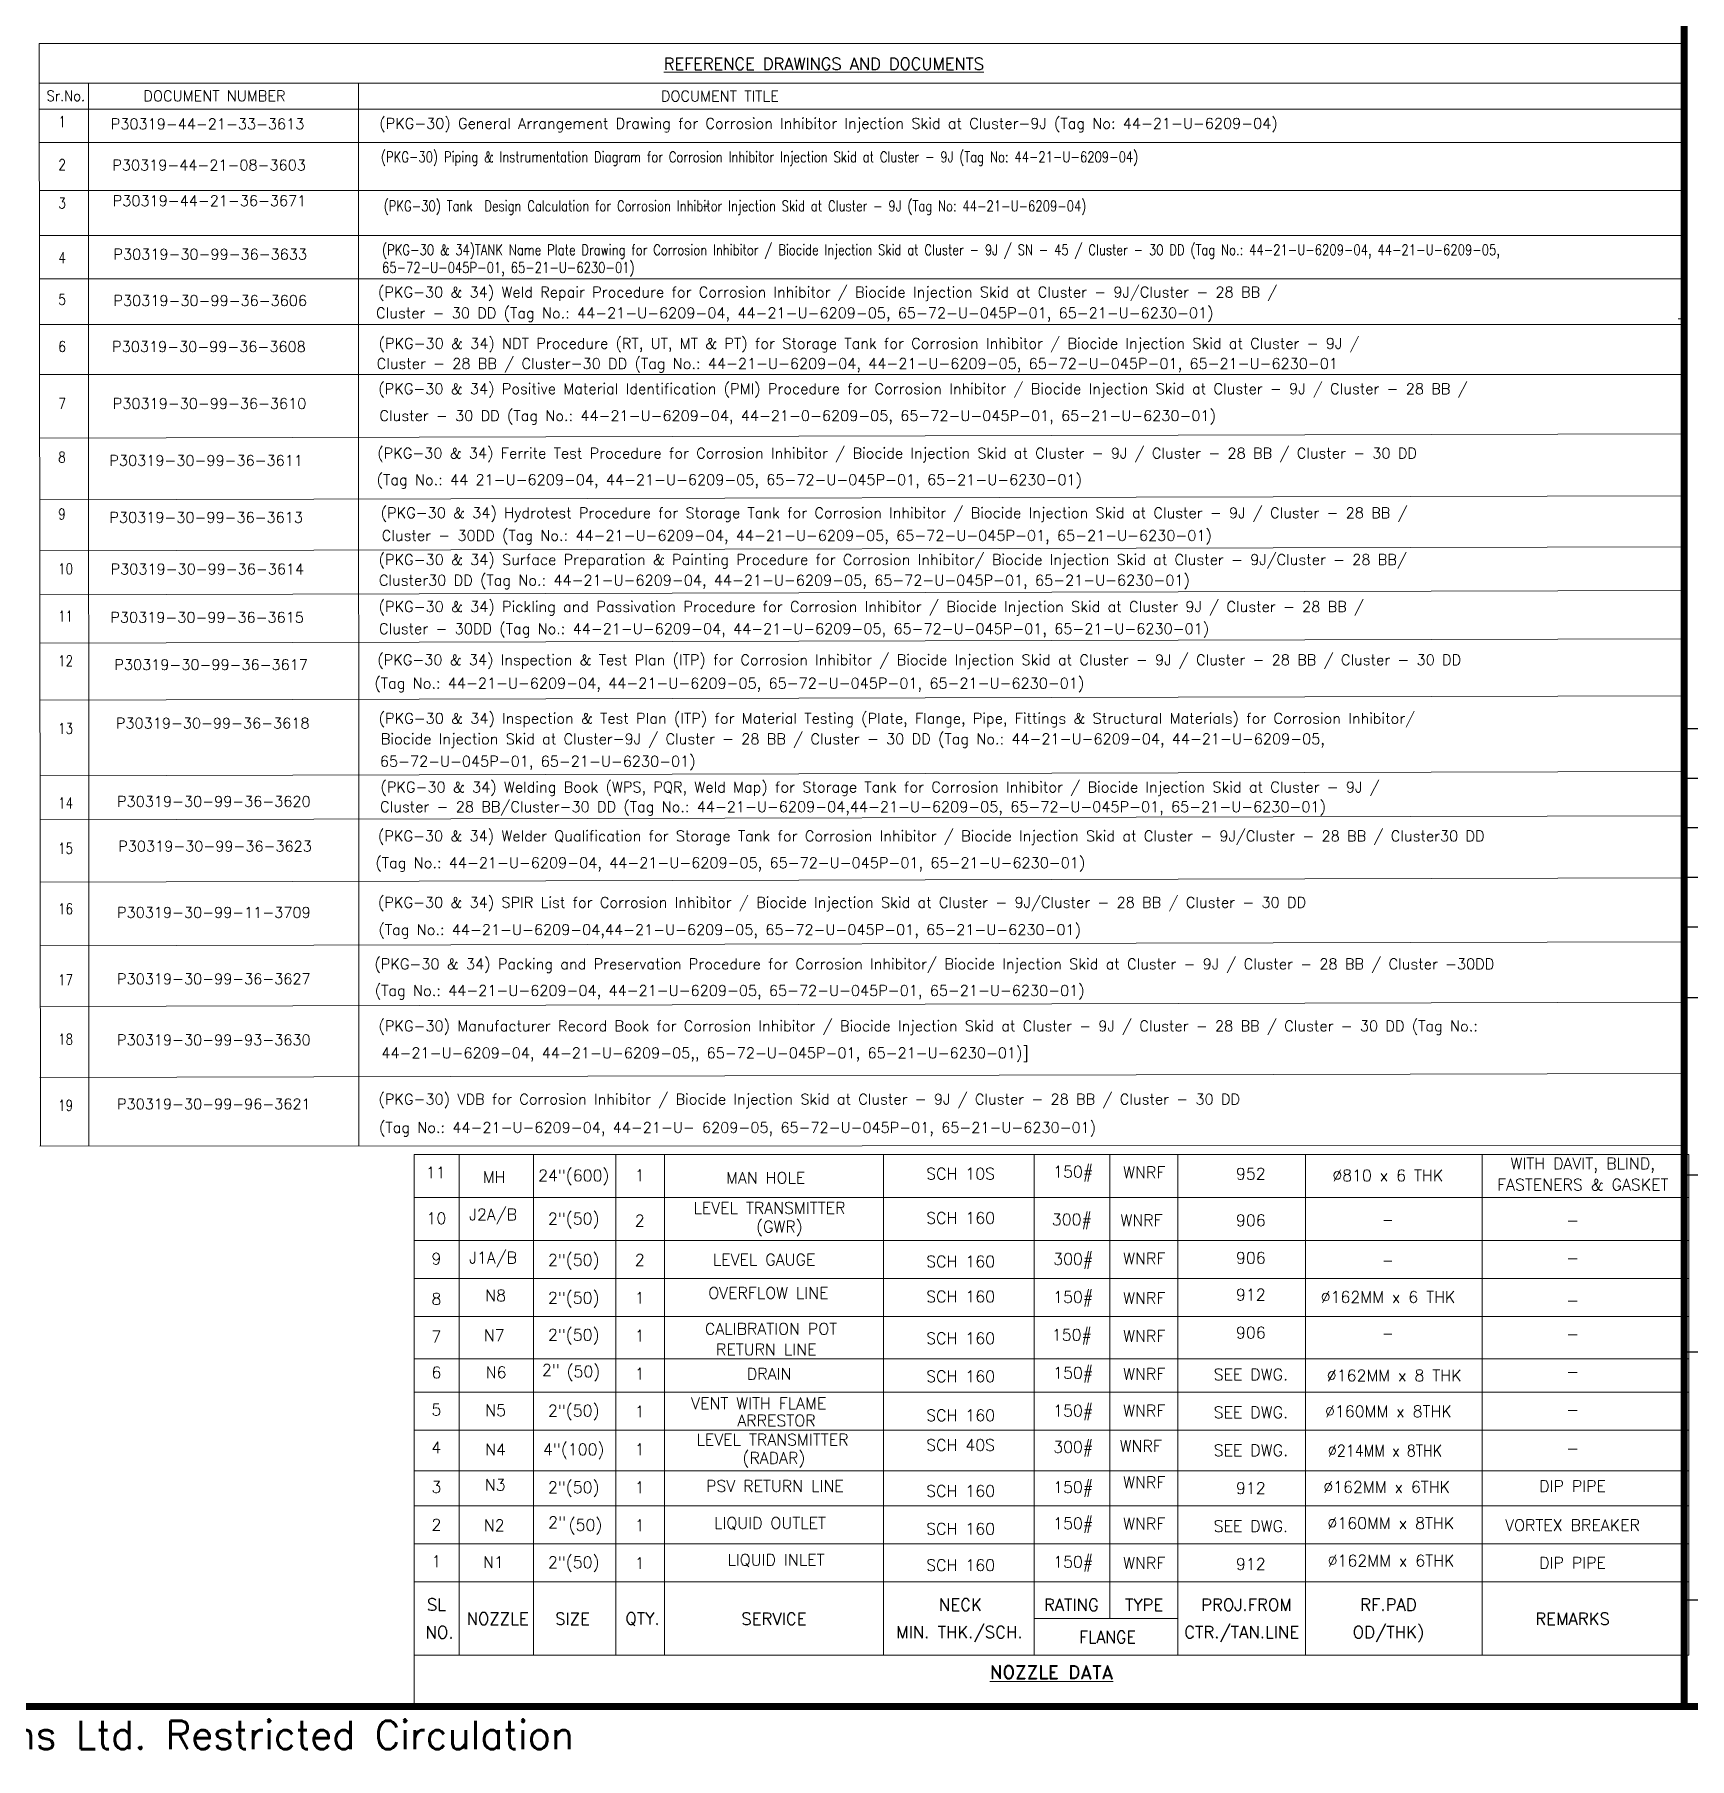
# Model space of a CAD drawing. Header units: inches. Extents: x 26960 to 35074, y -20333 to -19295.
# Drawn here: x 27413.7 to 27647.3, y -19881.6 to -19638.3 of the extents above; entities that cross this region are included whole.
import ezdxf
from ezdxf import colors
from ezdxf.entities.mleader import LeaderData, LeaderLine
from ezdxf.enums import TextEntityAlignment as Align
from ezdxf.math import Vec2, Vec3

# ---------------------------------------------------------------- set-up
doc = ezdxf.new("R2010")
doc.units = ezdxf.units.IN
doc.header["$LTSCALE"] = 200
doc.header["$MEASUREMENT"] = 0
doc.linetypes.add('DASHED', pattern=[0.75, 0.5, -0.25])
for name, color, linetype in [('BORDER1', 3, 'Continuous'), ('BORDER2', 7, 'Continuous'), ('DIM', 1, 'Continuous'), ('DIMENSION', 8, 'Continuous'), ('MIS', 7, 'Continuous'), ('text', 3, 'Continuous')]:
    doc.layers.add(name, color=color, linetype=linetype)
doc.layers.add('OBJECT', color=7, linetype='Continuous', lineweight=18)
doc.styles.add("ROMAN'S", font='romans.shx')
doc.styles.add('ROMANC', font='ROMANC', dxfattribs={"height": 5})
doc.styles.add('ROMAND', font='romand.shx', dxfattribs={"width": 0.8})
doc.styles.add('ROMANS', font='romans.shx')
doc.styles.add('ROMANT', font='romant.shx')
doc.styles.add('RS', font='ROMANS.shx', dxfattribs={"width": 0.8})
doc.styles.get("Standard").update_dxf_attribs({"font": 'romans.shx'})

# ---------------------------------------------------------------- blocks, each defined once
blk = doc.blocks.new('*U207')
at = {"layer": 'text', "color": 252, "lineweight": 15}
blk.add_line((54.92, -232.09, -0.42), (54.61, -0.04, 0), dxfattribs=at)
blk = doc.blocks.new('*U206')
at = {"layer": 'DIMENSION', "color": 0, "linetype": 'ByBlock', "lineweight": -2, "transparency": 16777216, "rotation": 90.06883574292631}
blk.add_blockref('*U207', (-2296.55, -1853.49, 0.06), dxfattribs=at)
blk = doc.blocks.new('*U209')
at = {"layer": 'text', "color": 252, "lineweight": 15}
blk.add_line((54.92, -232.09, -0.42), (54.61, -0.04, 0), dxfattribs=at)
blk = doc.blocks.new('*U208')
at = {"layer": 'DIMENSION', "color": 0, "linetype": 'ByBlock', "lineweight": -2, "transparency": 16777216, "rotation": 90.06883574292631}
blk.add_blockref('*U209', (-2296.55, -1853.49, 0.06), dxfattribs=at)
blk = doc.blocks.new('*U211')
at = {"layer": 'text', "color": 252, "lineweight": 15}
blk.add_line((54.92, -232.09, -0.42), (54.61, -0.04, 0), dxfattribs=at)
blk = doc.blocks.new('*U210')
at = {"layer": 'DIMENSION', "color": 0, "linetype": 'ByBlock', "lineweight": -2, "transparency": 16777216, "rotation": 90.06883574292631}
blk.add_blockref('*U211', (-2296.55, -1853.49, 0.06), dxfattribs=at)
blk = doc.blocks.new('*U213')
at = {"layer": 'text', "color": 252, "lineweight": 15}
blk.add_line((54.92, -232.09, -0.42), (54.61, -0.04, 0), dxfattribs=at)
blk = doc.blocks.new('*U212')
at = {"layer": 'OBJECT', "color": 0, "linetype": 'ByBlock', "lineweight": -2, "transparency": 16777216, "rotation": 90.06883574292631}
blk.add_blockref('*U213', (-2296.55, -1853.49, 0.06), dxfattribs=at)
blk = doc.blocks.new('*U215')
at = {"layer": 'text', "color": 252, "lineweight": 15}
blk.add_line((54.92, -232.09, -0.42), (54.61, -0.04, 0), dxfattribs=at)
blk = doc.blocks.new('*U214')
at = {"layer": 'OBJECT', "color": 0, "linetype": 'ByBlock', "lineweight": -2, "transparency": 16777216, "rotation": 90.06883574292631}
blk.add_blockref('*U215', (-2296.55, -1853.49, 0.06), dxfattribs=at)
blk = doc.blocks.new('*U217')
at = {"layer": 'text', "color": 252, "lineweight": 15}
blk.add_line((54.92, -232.09, -0.42), (54.61, -0.04, 0), dxfattribs=at)
blk = doc.blocks.new('*U216')
at = {"layer": 'DIMENSION', "color": 0, "linetype": 'ByBlock', "lineweight": -2, "transparency": 16777216, "rotation": 90.06883574292631}
blk.add_blockref('*U217', (-2296.55, -1853.49, 0.06), dxfattribs=at)
blk = doc.blocks.new('*U219')
at = {"layer": 'text', "color": 252, "lineweight": 15}
blk.add_line((54.92, -232.09, -0.42), (54.61, -0.04, 0), dxfattribs=at)
blk = doc.blocks.new('*U218')
at = {"layer": 'DIMENSION', "color": 0, "linetype": 'ByBlock', "lineweight": -2, "transparency": 16777216, "rotation": 90.06883574292631}
blk.add_blockref('*U219', (-2296.55, -1853.49, 0.06), dxfattribs=at)
blk = doc.blocks.new('*U221')
at = {"layer": 'text', "color": 252, "lineweight": 15}
blk.add_line((54.92, -232.09, -0.42), (54.61, -0.04, 0), dxfattribs=at)
blk = doc.blocks.new('*U220')
at = {"layer": 'DIMENSION', "color": 0, "linetype": 'ByBlock', "lineweight": -2, "transparency": 16777216, "rotation": 90.06883574292631}
blk.add_blockref('*U221', (-2296.55, -1853.49, 0.06), dxfattribs=at)
blk = doc.blocks.new('*U223')
at = {"layer": 'text', "color": 252, "lineweight": 15}
blk.add_line((54.92, -232.09, -0.42), (54.61, -0.04, 0), dxfattribs=at)
blk = doc.blocks.new('*U222')
at = {"layer": 'OBJECT', "color": 0, "linetype": 'ByBlock', "lineweight": -2, "transparency": 16777216, "rotation": 90.06883574292631}
blk.add_blockref('*U223', (-2296.55, -1853.49, 0.06), dxfattribs=at)
blk = doc.blocks.new('*U225')
at = {"layer": 'text', "color": 252, "lineweight": 15}
blk.add_line((54.92, -232.09, -0.42), (54.61, -0.04, 0), dxfattribs=at)
blk = doc.blocks.new('*U224')
at = {"layer": 'DIMENSION', "color": 0, "linetype": 'ByBlock', "lineweight": -2, "transparency": 16777216, "rotation": 90.06883574292631}
blk.add_blockref('*U225', (-2296.55, -1853.49, 0.06), dxfattribs=at)
blk = doc.blocks.new('*U227')
at = {"layer": 'text', "color": 252, "lineweight": 15}
blk.add_line((54.92, -232.09, -0.42), (54.61, -0.04, 0), dxfattribs=at)
blk = doc.blocks.new('*U226')
at = {"layer": 'DIMENSION', "color": 0, "linetype": 'ByBlock', "lineweight": -2, "transparency": 16777216, "rotation": 90.06883574292631}
blk.add_blockref('*U227', (-2296.55, -1853.49, 0.06), dxfattribs=at)
blk = doc.blocks.new('*U229')
at = {"layer": 'text', "color": 252, "lineweight": 15}
blk.add_line((54.92, -232.09, -0.42), (54.61, -0.04, 0), dxfattribs=at)
blk = doc.blocks.new('*U228')
at = {"layer": 'DIMENSION', "color": 0, "linetype": 'ByBlock', "lineweight": -2, "transparency": 16777216, "rotation": 90.06883574292631}
blk.add_blockref('*U229', (-2296.55, -1853.49, 0.06), dxfattribs=at)
blk = doc.blocks.new('*U254')
at = {"layer": 'BORDER1', "color": 154, "true_color": 0x1859a9, "const_width": 1}
blk.add_lwpolyline([(0, 564), (796, 564), (796, 0), (0, 0)], close=True, dxfattribs=at)
blk.add_lwpolyline([(656, 0), (656, 564)], dxfattribs=at)
at = {"layer": 'BORDER2'}
for p, q in [((796, 138), (656, 138)), ((796, 131), (656, 131)), ((796, 124), (656, 124)), ((796, 117), (656, 117)), ((796, 110), (656, 110)), ((796, 100), (656, 100)), ((796, 75), (656, 75)), ((796, 50), (656, 50)), ((796, 15), (656, 15))]:
    blk.add_line(p, q, dxfattribs=at)
at = {"layer": 'BORDER2', "color": 154, "true_color": 0x1859a9, "style": 'ROMANS'}
blk.add_text('2017 ADNOC Onshore . All rights reserved. Abu Dhabi Company for Onshore Petroleum Operations Ltd. Restricted Circulation', height=4, dxfattribs=at).set_placement((328, -2), align=Align.TOP_CENTER)
at = {"layer": 'BORDER2', "flags": 8}
for tag, height, style, p in [('REV-B', 2.7, 'ROMANS', (662.76, 125.68)), ('REV-A', 2.7, 'ROMANS', (662.76, 118.68)), ('RE-B', 7, 'ROMANT', (745.34, 6.15))]:
    blk.add_attdef(tag, text='', height=height, dxfattribs=dict(at, style=style)).set_placement(p, align=Align.CENTER)
at = {"layer": 'BORDER2', "style": 'ROMANS', "width": 4.59626}
for tag, p, p2 in [('DATE-B', (668.47, 125.68), (681.47, 125.68)), ('DATE-A', (668.47, 118.68), (681.47, 118.68))]:
    blk.add_attdef(tag, text='', height=2.7, dxfattribs=at).set_placement(p, p2, align=Align.FIT)
at = {"layer": 'BORDER2'}
for tag, height, style, p in [('DRN-B', 2.7, 'ROMANS', (689.55, 125.68)), ('CHD-B', 2.7, 'ROMANS', (701.61, 125.68)), ('APD-B', 2.7, 'ROMANS', (713.32, 125.68)), ('DRN-A', 2.7, 'ROMANS', (689.55, 118.68)), ('CHD-A', 2.7, 'ROMANS', (701.61, 118.68)), ('APD-A', 2.7, 'ROMANS', (713.32, 118.68)), ('CONS_CONT_VEND', 3.5, 'ROMANC', (726, 61.94))]:
    blk.add_attdef(tag, text='', height=height, dxfattribs=dict(at, style=style)).set_placement(p, align=Align.CENTER)
at = {"layer": 'BORDER2', "style": 'ROMANS', "width": 0.8}
for tag, p, height in [('1:X', (670.77, 103.49), 3), ('LOC', (709.61, 103.49), 3), ('PROJ_NO', (774.84, 103.49), 3), ('CONS_DRG_NO', (681.74, 53.26), 2.5)]:
    blk.add_attdef(tag, p, '', height=height, dxfattribs=at)
at = {"layer": 'BORDER2', "lineweight": 30, "width": 0.8, "flags": 104}
for tag, p in [('COMMENTS-B', (719.88, 127.5)), ('COMMENTS-A', (719.88, 120.5))]:
    blk.add_attdef(tag, text='', height=2.2, dxfattribs=at).set_placement(p, align=Align.MIDDLE_LEFT)
at = {"layer": 'BORDER2', "style": 'ROMANS', "width": 0.8}
for tag, p in [('PROJECT_TITLE_1', (726, 45.91)), ('PROJECT_TITLE_2', (726, 40.58))]:
    blk.add_attdef(tag, text='', height=3.5, dxfattribs=at).set_placement(p, align=Align.MIDDLE)
at = {"layer": 'BORDER2', "style": 'ROMANT', "width": 0.8}
for tag, p in [('DRG_TITLE_1', (726, 29.73)), ('DRG_TITLE_2', (726, 23.03)), ('DRG_TITLE_3', (726, 16.33))]:
    blk.add_attdef(tag, text='', height=4, dxfattribs=at).set_placement(p, align=Align.CENTER)
at = {"layer": 'BORDER2', "style": 'ROMANT'}
for tag, p in [('AR', (668.95, 6.15)), ('PA', (683.03, 6.15)), ('DC', (697.09, 6.15)), ('TS', (775.94, 6.15))]:
    blk.add_attdef(tag, p, '', height=7, dxfattribs=at)
for tag, p in [('SRNO', (736.79, 6.15)), ('SH', (771.83, 6.2))]:
    blk.add_attdef(tag, text='', height=7, dxfattribs=at).set_placement(p, align=Align.RIGHT)
at = {"layer": 'BORDER2', "style": 'ROMANS', "flags": 2}
blk.add_attdef('TB_VERSION', text='', height=2, dxfattribs=at).set_placement((1, -1), align=Align.TOP_LEFT)

msp = doc.modelspace()

# ---------------------------------------------------------------- linework, layer by layer
at = {"layer": 'DIM', "color": 252, "lineweight": 15}
for p, q in [((27467.285, -19802.43848), (27647.15527, -19802.43848, 0.05468)), ((27467.285, -19808.52165), (27647.15523, -19808.52165, 0.05468)), ((27467.285, -19813.87075), (27647.15517, -19813.87075, 0.05468)), ((27467.285, -19819.21986), (27647.15511, -19819.21986, 0.05468)), ((27467.285, -19825.19195), (27647.15506, -19825.19195, 0.05468)), ((27467.285, -19829.91769), (27647.15494, -19829.91769, 0.05468)), ((27467.285, -19835.26717), (27647.15506, -19835.26717, 0.05468)), ((27467.285, -19841.00602), (27647.15494, -19841.00602, 0.05468)), ((27467.285, -19845.96575), (27647.15488, -19845.96575, 0.05468)), ((27467.285, -19851.31486), (27647.15482, -19851.31486, 0.05468))]:
    msp.add_line(p, q, dxfattribs=at)
at = {"layer": 'MIS', "color": 1, "linetype": 'Continuous', "lineweight": 15}
for p, q in [((27467.285, -19796.35531), (27467.285, -19874.41385)), ((27467.285, -19796.35531, 0), (27647.15527, -19796.35531, 0.05468)), ((27473.64279, -19867.04052), (27473.64279, -19796.35531)), ((27484.11613, -19867.04052), (27484.11613, -19796.35531)), ((27495.72731, -19867.04052), (27495.72731, -19796.35531)), ((27502.61502, -19867.04052), (27502.61502, -19796.35531)), ((27533.50019, -19867.04052), (27533.50019, -19796.35531, 0.01489)), ((27554.76753, -19867.04052), (27554.76753, -19796.35531)), ((27565.46842, -19861.85224), (27565.46842, -19796.35531)), ((27575.03139, -19867.04052), (27575.03139, -19796.35531)), ((27593.08768, -19867.04052, 0.0391), (27593.0877, -19796.35531, 0.00056)), ((27617.98964, -19867.04052), (27617.98964, -19796.35531)), ((27647.15527, -19796.35531, 0.05468), (27647.15527, -19867.04052, 0.05468)), ((27467.285, -19856.66396), (27647.15477, -19856.66396, 0.05468)), ((27575.03139, -19861.85224), (27554.76753, -19861.85224)), ((27467.285, -19867.04052), (27647.15465, -19867.04052, 0.05468))]:
    msp.add_line(p, q, dxfattribs=at)
at = {"layer": 'text', "color": 1, "lineweight": 15}
for p, q in [((27414.36632, -19639.58775, 0.42417), (27414.58469, -19795.17525, 0.42409)), ((27414.36632, -19639.58775, 0.42417), (27646.4983, -19639.58775, 0.08088)), ((27646.4983, -19639.58775, 0.08088), (27646.53941, -19795.11124, -0.41931)), ((27646.4983, -19645.16996), (27414.37415, -19645.16996, 0.42417)), ((27421.3586, -19645.16996, 0.28418), (27421.37438, -19795.17338, 0.7643)), ((27459.46466, -19795.16287, -0.01091), (27459.45293, -19645.16995, 0.36949)), ((27646.4983, -19648.836), (27414.37415, -19648.836, 0.42417)), ((27646.94537, -19667.92856, -0.35479), (27646.53859, -19667.92856, -0.35407)), ((27646.94537, -19672.51111, -0.8108), (27646.01901, -19672.51111, -0.80744)), ((27646.94575, -19739.74916, -0.81093), (27646.39974, -19739.74931, -0.80894)), ((27646.53941, -19795.11124, -0.41931), (27414.46481, -19795.17528, 0.42417))]:
    msp.add_line(p, q, dxfattribs=at)
at = {"layer": 'text', "color": 252, "lineweight": 15}
for p, q in [((27646.4983, -19653.57173), (27414.37415, -19653.57173, 0.42417)), ((27646.4983, -19660.32738), (27414.37415, -19660.32738, 0.42417)), ((27646.4983, -19666.67609), (27414.37415, -19666.67609, 0.42417)), ((27646.4983, -19672.77185), (27414.37415, -19672.77185, 0.42417)), ((27646.94537, -19678.43077, -0.35479), (27645.66778, -19678.43077, -0.35253)), ((27646.4983, -19679.25703), (27414.37415, -19679.25676, 0.42417)), ((27646.94575, -19683.52842, -0.81085), (27646.37995, -19683.52842, -0.8088)), ((27646.4983, -19686.29254), (27414.37415, -19686.29226, 0.42417)), ((27646.94575, -19688.14804, -0.81087), (27646.82723, -19688.14804, -0.81044))]:
    msp.add_line(p, q, dxfattribs=at)

# ---------------------------------------------------------------- block references
at = {"layer": 'BORDER1', "lineweight": 9}
msp.add_blockref('*U254', (26990.4983, -19874.28619), dxfattribs=at)
at = {"layer": 'DIMENSION', "color": 7, "linetype": 'DASHED'}
for name, p in [('*U206', (29711.03024, -17896.39026, 0.36266)), ('*U208', (29711.03024, -17905.12015, 0.36266)), ('*U210', (29711.03024, -17912.32162, 0.36266)), ('*U216', (29711.03024, -17933.36895, 0.36266)), ('*U218', (29711.03024, -17944.0448, 0.36266)), ('*U220', (29711.03024, -17950.27872, 0.36266)), ('*U224', (29711.03024, -17968.06223, 0.36266)), ('*U226', (29711.03024, -17976.59517, 0.36266)), ('*U228', (29711.03024, -17986.6329, 0.36266))]:
    msp.add_blockref(name, p, dxfattribs=at)
at = {"layer": 'OBJECT', "color": 3, "lineweight": 15}
for name, p in [('*U212', (29711.03024, -17918.50046, 0.36266)), ('*U214', (29711.03024, -17925.3094, 0.36266)), ('*U222', (29711.03024, -17959.04363, 0.36266))]:
    msp.add_blockref(name, p, dxfattribs=at)

# ---------------------------------------------------------------- texts
at = {"layer": 'DIMENSION', "lineweight": 0, "insert": (27508.17427, -19662.55093, 0.36266), "char_height": 0.02, "attachment_point": 1, "style": "ROMAN'S"}
msp.add_mtext('DESIGN CRITERIA FOR STATIC EQUIPMENT', dxfattribs=at)
at = {"layer": 'OBJECT', "color": 3, "lineweight": 15, "style": 'RS', "width": 0.9}
for s, height, p in [('Sr.No.', 1.500129, (27418.14082, -19646.96804, 5.10082)), ('-', 1.63074, (27604.66905, -19805.59456, 0.09644)), ('-', 1.63074, (27604.66905, -19811.31065, 0.09644)), ('-', 1.63074, (27604.66905, -19821.60219, 0.09644)), ('%%C214MM x 8THK', 1.6307414, (27604.28727, -19838.18154, 0.07729))]:
    msp.add_text(s, height=height, dxfattribs=at).set_placement(p, align=Align.MIDDLE)
at = {"layer": 'OBJECT', "color": 3, "lineweight": 15, "style": 'RS'}
for s, height, p in [('DOCUMENT NUMBER', 1.500129, (27439.11746, -19646.98251, 0.50384)), ('DOCUMENT TITLE', 1.500129, (27510.42783, -19647.00275, 0.41263)), ('P30319-44-21-33-3613', 1.500129, (27438.13715, -19650.92932, 0.44601)), ('P30319-44-21-08-3603', 1.500129, (27438.3522, -19656.74407, 0.44601)), ('P30319-44-21-36-3671', 1.500129, (27438.41435, -19661.76839, 0.44601)), ('P30319-30-99-36-3633', 1.500129, (27438.51634, -19669.31633, 0.44601)), ('P30319-30-99-36-3606', 1.500129, (27438.51634, -19675.86453, 0.44601)), ('P30319-30-99-36-3608', 1.500129, (27438.33339, -19682.36002, 0.44601)), ('P30319-30-99-36-3610', 1.500129, (27438.41929, -19690.39008, 0.44601)), ('P30319-30-99-36-3611', 1.500129, (27437.94423, -19698.43188, 0.56455)), ('P30319-30-99-36-3613', 1.500129, (27437.94423, -19706.45892, 0.47428)), ('P30319-30-99-36-3614', 1.500129, (27438.1111, -19713.74733, 0.44601)), ('P30319-30-99-36-3615', 1.500129, (27438.07879, -19720.5643, 5.79608)), ('P30319-30-99-36-3617', 1.500129, (27438.64785, -19727.24526, 5.62867)), ('P30319-30-99-36-3618', 1.500129, (27438.86209, -19735.50016, 5.62867)), ('P30319-30-99-36-3620', 1.500129, (27439.02434, -19746.53996, 5.62867)), ('P30319-30-99-36-3623', 1.500129, (27439.18997, -19752.86071, 5.62867)), ('P30319-30-99-11-3709', 1.500129, (27439.02434, -19762.21474, 5.62867)), ('P30319-30-99-36-3627', 1.500129, (27439.02434, -19771.58898, 5.62867)), ('P30319-30-99-93-3630', 1.500129, (27439.02434, -19780.20134, 5.62867)), ('P30319-30-99-96-3621', 1.500129, (27439.02434, -19789.24758, 5.62867)), ('11', 1.630741, (27470.33531, -19798.92052, -0.04248)), ('24"(600)', 1.630741, (27489.81231, -19799.46001, -1.7966)), ('SCH 10S', 1.630741, (27544.4042, -19799.09288, 0.02344)), ('150#', 1.630741, (27560.29442, -19798.92792, -0.05643)), ('WITH DAVIT, BLIND,', 1.6307414, (27632.1986, -19797.89954, 0.01309)), ('1', 1.63074, (27499.12767, -19799.30128, -0.05643)), ('%%C810 x 6 THK', 1.6307414, (27604.67352, -19799.33046, 0.00708)), ('FASTENERS & GASKET', 1.6307414, (27632.1986, -19800.63715, 0.01309)), ('10', 1.630741, (27470.42545, -19805.37449, 0.00193)), ('2"(50)', 1.630741, (27489.81203, -19805.55874, -0.86793)), ('2', 1.63074, (27499.12766, -19805.71367)), ('SCH 160', 1.630741, (27544.4042, -19805.32154, 0.02344)), ('300#', 1.630741, (27560.1038, -19805.66756, -0.00006)), ('-', 1.63074, (27630.75091, -19805.64376, 0.06351)), ('9', 1.63074, (27470.42545, -19811.07759, 0.00193)), ('2"(50)', 1.630741, (27489.81203, -19811.37022, -0.86861)), ('2', 1.63074, (27499.12766, -19811.24976)), ('300#', 1.630741, (27560.2944, -19811.24976, 0)), ('SCH 160', 1.630741, (27544.4042, -19811.47154, 0.02344)), ('-', 1.63074, (27630.75091, -19810.99122, 0.06351)), ('150#', 1.630741, (27560.2944, -19816.59887, 0)), ('8', 1.63074, (27470.42545, -19816.74911, 0.00193)), ('2"(50)', 1.630741, (27489.81203, -19816.71932, -0.86861)), ('1', 1.63074, (27499.12766, -19816.59887)), ('SCH 160', 1.630741, (27544.4042, -19816.42154, 0.02344)), ('%%C162MM x 6 THK', 1.6307414, (27604.71534, -19816.49854, -0.01341)), ('-', 1.63074, (27630.75091, -19816.9447, 0.06398)), ('7', 1.63074, (27470.42545, -19822.09822, 0.00193)), ('2"(50)', 1.630741, (27489.81203, -19821.94797, -0.86861)), ('1', 1.63074, (27499.12766, -19821.94797)), ('SCH 160', 1.630741, (27544.4042, -19822.30904, 0.02344)), ('150#', 1.630741, (27560.10371, -19821.94797, -0.00006)), ('-', 1.63074, (27630.75091, -19821.6898, 0.06398)), ('6', 1.63074, (27470.42545, -19827.13644, 0.00193)), ('2"', 1.630741, (27486.58155, -19826.78259, -0.86861)), ('(50)', 1.630741, (27491.17247, -19827.11811, -0.86861)), ('1', 1.63074, (27499.12766, -19827.29745, -0.00193)), ('SCH 160', 1.630741, (27544.4042, -19827.67117, 0.02344)), ('150#', 1.630741, (27560.2944, -19827.29782, -0.00193)), ('%%C162MM x 8 THK', 1.6307414, (27605.58395, -19827.56482, -0.01341)), ('-', 1.63074, (27630.75091, -19827.03927, 0.10675)), ('5', 1.63074, (27470.42545, -19832.37948, -0.87104)), ('2"(50)', 1.630741, (27489.81203, -19832.64618, -0.86861)), ('1', 1.63074, (27499.12766, -19832.64618)), ('SCH 160', 1.630741, (27544.4042, -19833.18404, 0.02344)), ('150#', 1.630741, (27560.2944, -19832.64655, 0)), ('%%C160MM x 8THK', 1.6307414, (27604.76478, -19832.62154, -0.01341)), ('-', 1.63074, (27630.75091, -19832.38801, 0.10868)), ('4', 1.63074, (27470.42545, -19837.72859, -0.81063)), ('4', 1.63074, (27470.42545, -19837.72859, -0.87104)), ('4"(100)', 1.630741, (27489.81203, -19838.11611, -0.86861)), ('1', 1.63074, (27499.12766, -19837.99566)), ('SCH 40S', 1.630741, (27544.4042, -19837.38404, 0.02344)), ('300#', 1.630741, (27560.2944, -19837.76928)), ('-', 1.63074, (27630.75091, -19837.83211, 0.06281)), ('150#', 1.630741, (27560.2944, -19843.44)), ('3', 1.63074, (27470.42545, -19843.2919, -0.87104)), ('3', 1.63074, (27470.42545, -19843.2919, -0.81063)), ('2"(50)', 1.630741, (27489.81203, -19843.46522, -0.86861)), ('1', 1.63074, (27499.12766, -19843.34513)), ('SCH 160', 1.630741, (27544.4042, -19843.87154, 0.02344)), ('%%C162MM x 6THK', 1.6307414, (27604.51962, -19843.30904, -0.01341)), ('DIP PIPE', 1.630741, (27630.75091, -19843.18121, 0.06281)), ('2', 1.63074, (27470.42545, -19848.64101, -0.87104)), ('2', 1.63074, (27470.42545, -19848.64101, -0.81063)), ('2"', 1.630741, (27487.45892, -19848.29791, -0.86861)), ('(50)', 1.630741, (27491.4658, -19848.76438, -0.86861)), ('1', 1.63074, (27499.12766, -19848.69424)), ('SCH 160', 1.630741, (27544.4042, -19849.19617, 0.02344)), ('150#', 1.630741, (27560.2944, -19848.54365)), ('%%C160MM x 8THK', 1.6307414, (27605.11264, -19848.40904, -0.01341)), ('VORTEX BREAKER', 1.6307414, (27630.75091, -19848.68739, 0.06281)), ('1', 1.63074, (27470.42545, -19853.77627, -0.87104)), ('1', 1.63074, (27470.42545, -19853.77627, -0.81063)), ('2"(50)', 1.630741, (27489.81203, -19854.04297, -0.86861)), ('1', 1.63074, (27499.12766, -19854.04334)), ('SCH 160', 1.630741, (27544.4042, -19854.33404, 0.02344)), ('150#', 1.630741, (27560.2944, -19853.98223)), ('%%C162MM x 6THK', 1.6307414, (27605.13695, -19853.69654, -0.01341)), ('DIP PIPE', 1.630741, (27630.75091, -19854.00622, 0.06281)), ('NECK', 1.704866, (27544.36726, -19859.90736)), ('TYPE', 1.704866, (27570.28968, -19859.93602)), ('PROJ.FROM', 1.704866, (27584.72648, -19859.91642)), ('RF.PAD', 1.704866, (27604.77221, -19859.90134, 0.06351)), ('REMARKS', 1.704866, (27630.75091, -19861.89177, 0.06351)), ('OD/THK)', 1.704866, (27604.77221, -19863.90449, 0.06351))]:
    msp.add_text(s, height=height, dxfattribs=at).set_placement(p, align=Align.MIDDLE)
at = {"layer": 'OBJECT', "color": 3, "lineweight": 15, "style": 'RS', "width": 0.8}
for s, height, p in [('1', 1.52311, (27417.10057, -19650.60815, 5.12373)), ('2', 1.52311, (27417.10049, -19656.67743, 5.12373)), ('3', 1.52311, (27417.10049, -19662.09953, 5.12373)), ('4', 1.52311, (27417.10055, -19669.80039, 5.12373)), ('5', 1.52311, (27417.10049, -19675.70179, 5.12373)), ('6', 1.52311, (27417.10095, -19682.34805, 5.12375)), ('7', 1.52311, (27417.10049, -19690.37811, 5.12373)), ('8', 1.52311, (27417.06081, -19697.95681, 5.12373)), ('9', 1.52311, (27417.06081, -19705.97201, 5.12373)), ('10', 1.523109, (27417.06081, -19713.71547, 5.12373)), ('11', 1.523109, (27417.06081, -19720.41302, 5.12373)), ('12', 1.523109, (27417.06081, -19726.70343, 5.12373)), ('13', 1.523109, (27417.06081, -19736.25327, 5.12373)), ('14', 1.523109, (27417.06081, -19746.76508, 5.12373)), ('15', 1.523109, (27417.06081, -19753.16955, 5.12373)), ('16', 1.523109, (27417.06081, -19761.70134, 5.12373)), ('17', 1.523109, (27417.06081, -19771.72366, 5.12373)), ('18', 1.523109, (27417.06081, -19780.10811, 5.12373)), ('19', 1.523109, (27417.06081, -19789.43788, 5.12373))]:
    msp.add_text(s, height=height, dxfattribs=at).set_placement(p, align=Align.MIDDLE_LEFT)
at = {"layer": 'OBJECT', "color": 3, "lineweight": 15, "style": 'RS'}
for s, height, p in [('(PKG-30) General Arrangement Drawing for Corrosion Inhibitor Injection Skid at Cluster-9J (Tag No: 44-21-U-6209-04)', 1.50012901, (27462.36339, -19650.84882, 0.35493)), ('(PKG-30 & 34) Weld Repair Procedure for Corrosion Inhibitor / Biocide Injection Skid at Cluster - 9J/Cluster - 28 BB / ', 1.50012901, (27462.19393, -19674.66343, 0.35493)), (' Cluster - 30 DD (Tag No.: 44-21-U-6209-04, 44-21-U-6209-05, 65-72-U-045P-01, 65-21-U-6230-01)', 1.500129, (27460.89347, -19677.60398, 0.35493)), ('(PKG-30 & 34) NDT Procedure (RT, UT, MT & PT) for Storage Tank for Corrosion Inhibitor / Biocide Injection Skid at Cluster - 9J /', 1.50012901, (27462.27603, -19681.90051, 0.35493)), (' Cluster - 28 BB / Cluster-30 DD (Tag No.: 44-21-U-6209-04, 44-21-U-6209-05, 65-72-U-045P-01, 65-21-U-6230-01', 1.50012901, (27460.96856, -19684.74896, 0.35493)), ('(PKG-30 & 34) Positive Material Identification (PMI) Procedure for Corrosion Inhibitor / Biocide Injection Skid at Cluster - 9J / Cluster - 28 BB /', 1.50012901, (27462.23568, -19688.30695, 0.35493)), ('Cluster - 30 DD (Tag No.: 44-21-U-6209-04, 44-21-0-6209-05, 65-72-U-045P-01, 65-21-U-6230-01)', 1.500129, (27462.39516, -19692.10393, 0.35493)), ('(PKG-30 & 34) Ferrite Test Procedure for Corrosion Inhibitor / Biocide Injection Skid at Cluster - 9J / Cluster - 28 BB / Cluster - 30 DD ', 1.50012901, (27462.09129, -19697.39242, 0.46712)), ('(Tag No.: 44 21-U-6209-04, 44-21-U-6209-05, 65-72-U-045P-01, 65-21-U-6230-01)', 1.500129, (27462.00555, -19701.14231, 0.46712)), ('(PKG-30 & 34) Hydrotest Procedure for Storage Tank for Corrosion Inhibitor / Biocide Injection Skid at Cluster - 9J / Cluster - 28 BB / ', 1.50012901, (27462.56973, -19705.81768, 0.37208)), ('Cluster - 30DD (Tag No.: 44-21-U-6209-04, 44-21-U-6209-05, 65-72-U-045P-01, 65-21-U-6230-01)', 1.500129, (27462.72157, -19709.01206, 0.43358)), ('(PKG-30 & 34) Surface Preparation & Painting Procedure for Corrosion Inhibitor/ Biocide Injection Skid at Cluster - 9J/Cluster - 28 BB/', 1.50012901, (27462.27284, -19712.41461, 0.35493)), ('Cluster30 DD (Tag No.: 44-21-U-6209-04, 44-21-U-6209-05, 65-72-U-045P-01, 65-21-U-6230-01)', 1.500129, (27462.31998, -19715.32725, 5.69727)), ('(PKG-30 & 34) Pickling and Passivation Procedure for Corrosion Inhibitor / Biocide Injection Skid at Cluster 9J / Cluster - 28 BB / ', 1.50012901, (27462.27212, -19719.05057, 5.705)), ('Cluster - 30DD (Tag No.: 44-21-U-6209-04, 44-21-U-6209-05, 65-72-U-045P-01, 65-21-U-6230-01)', 1.500129, (27462.33415, -19722.16639, 5.76651)), ('(PKG-30 & 34) Inspection & Test Plan (ITP) for Corrosion Inhibitor / Biocide Injection Skid at Cluster - 9J / Cluster - 28 BB / Cluster - 30 DD ', 1.50012901, (27462.09362, -19726.56502, 5.52646)), (' (Tag No.: 44-21-U-6209-04, 44-21-U-6209-05, 65-72-U-045P-01, 65-21-U-6230-01) ', 1.500129, (27460.65962, -19729.8623, 5.34061)), ('(PKG-30 & 34) Inspection & Test Plan (ITP) for Material Testing (Plate, Flange, Pipe, Fittings & Structural Materials) for Corrosion Inhibitor/', 1.50012901, (27462.28501, -19734.81993, 5.52646)), ('Biocide Injection Skid at Cluster-9J / Cluster - 28 BB / Cluster - 30 DD (Tag No.: 44-21-U-6209-04, 44-21-U-6209-05, ', 1.50012901, (27462.5899, -19737.71791, 5.52646)), ('65-72-U-045P-01, 65-21-U-6230-01)', 1.500129, (27462.45545, -19740.87741, 5.52646)), ('(PKG-30 & 34) Welding Book (WPS, PQR, Weld Map) for Storage Tank for Corrosion Inhibitor / Biocide Injection Skid at Cluster - 9J / ', 1.50012901, (27462.53759, -19744.51946, 5.52646)), ('Cluster - 28 BB/Cluster-30 DD (Tag No.: 44-21-U-6209-04,44-21-U-6209-05, 65-72-U-045P-01, 65-21-U-6230-01)', 1.50012901, (27462.48544, -19747.29306, 5.52646)), ('(PKG-30 & 34) Welder Qualification for Storage Tank for Corrosion Inhibitor / Biocide Injection Skid at Cluster - 9J/Cluster - 28 BB / Cluster30 DD ', 1.50012901, (27462.18212, -19751.41791, 5.52646)), (' (Tag No.: 44-21-U-6209-04, 44-21-U-6209-05, 65-72-U-045P-01, 65-21-U-6230-01)', 1.500129, (27460.79921, -19755.20596, 5.52646)), ('(PKG-30 & 34) SPIR List for Corrosion Inhibitor / Biocide Injection Skid at Cluster - 9J/Cluster - 28 BB / Cluster - 30 DD ', 1.50012901, (27462.19193, -19760.79179, 5.52646)), ('(Tag No.: 44-21-U-6209-04,44-21-U-6209-05, 65-72-U-045P-01, 65-21-U-6230-01) ', 1.500129, (27462.25885, -19764.64452, 5.52646)), ('(PKG-30 & 34) Packing and Preservation Procedure for Corrosion Inhibitor/ Biocide Injection Skid at Cluster - 9J / Cluster - 28 BB / Cluster -30DD ', 1.50012901, (27461.68198, -19769.48203, 5.52646)), ('(Tag No.: 44-21-U-6209-04, 44-21-U-6209-05, 65-72-U-045P-01, 65-21-U-6230-01)', 1.500129, (27461.73935, -19773.23614, 5.52646)), ('(PKG-30) Manufacturer Record Book for Corrosion Inhibitor / Biocide Injection Skid at Cluster - 9J / Cluster - 28 BB / Cluster - 30 DD (Tag No.:', 1.50012901, (27462.25865, -19778.22926, 5.52646)), ('44-21-U-6209-04, 44-21-U-6209-05,, 65-72-U-045P-01, 65-21-U-6230-01)]', 1.500129, (27462.66796, -19782.04082, 5.52646)), ('(PKG-30) VDB for Corrosion Inhibitor / Biocide Injection Skid at Cluster - 9J / Cluster - 28 BB / Cluster - 30 DD ', 1.50012901, (27462.25865, -19788.56734, 5.52646)), ('(Tag No.: 44-21-U-6209-04, 44-21-U- 6209-05, 65-72-U-045P-01, 65-21-U-6230-01)', 1.500129, (27462.32984, -19792.56281, 5.52646))]:
    msp.add_text(s, height=height, dxfattribs=at).set_placement(p, align=Align.MIDDLE_LEFT)
for s, height, p in [('WNRF', 1.630741, (27567.34177, -19799.71338, -0.05042)), ('MH', 1.630741, (27476.97591, -19800.35835, -0.04441)), ('MAN HOLE', 1.630741, (27511.29856, -19800.47912, -0.05098)), ('LEVEL TRANSMITTER', 1.6307414, (27506.69605, -19804.72477, -0.01348)), ('J2A/B', 1.630741, (27475.03475, -19805.6539, -0.00067)), ('(GWR)', 1.630741, (27515.55059, -19807.37826, 0.01282)), ('WNRF', 1.630741, (27566.95921, -19806.46818, 0.01201)), ('J1A/B', 1.630741, (27475.03475, -19811.73707, -0.00067)), ('LEVEL GAUGE', 1.6307414, (27509.43487, -19812.02441, 0.02814)), ('WNRF', 1.630741, (27567.34175, -19811.87264)), ('OVERFLOW LINE', 1.6307414, (27508.79119, -19816.7265, 0.02013)), ('N8', 1.630741, (27477.3217, -19817.08617)), ('WNRF', 1.630741, (27567.34175, -19817.45788)), ('CALIBRATION POT', 1.6307414, (27508.3153, -19821.79323, 0.01998)), ('N7', 1.630741, (27477.1174, -19822.71274)), ('WNRF', 1.630741, (27567.34175, -19822.80661)), ('RETURN LINE', 1.6307414, (27509.87805, -19824.70465, 0.01998)), ('N6', 1.630741, (27477.39202, -19827.94175, -0.00193)), ('DRAIN', 1.630741, (27514.23727, -19828.14185, 0.02013)), ('WNRF', 1.630741, (27567.34175, -19828.15609, -0.00193)), ('N5', 1.630741, (27477.3209, -19833.29048)), ('VENT WITH FLAME ', 1.6307414, (27506.37882, -19832.3047, 0.02013)), ('WNRF', 1.630741, (27567.34175, -19833.33824, -0.00193)), ('ARRESTOR', 1.630741, (27512.88938, -19834.73737, 0.02013)), ('N4', 1.630741, (27477.30402, -19838.83057)), ('LEVEL TRANSMITTER', 1.6307414, (27507.12818, -19837.42758, 0.01924)), ('WNRF', 1.630741, (27566.8582, -19838.32215)), ('(RADAR)', 1.630741, (27513.62299, -19840.01811, 0.01924)), ('N3', 1.630741, (27477.25691, -19843.80832)), ('WNRF', 1.630741, (27567.34175, -19843.47219, -0.00193)), ('PSV RETURN LINE', 1.6307414, (27508.48019, -19843.97441, 0.01924)), ('N2', 1.630741, (27477.11901, -19849.51382)), ('LIQUID OUTLET', 1.6307414, (27509.60519, -19849.19587, 0.01924)), ('WNRF', 1.630741, (27567.34175, -19849.28676, -0.00193)), ('N1', 1.630741, (27477.0149, -19854.72036)), ('LIQUID INLET', 1.6307414, (27511.49844, -19854.39941, 0.01924)), ('WNRF', 1.630741, (27567.34175, -19854.83759))]:
    msp.add_text(s, height=height, dxfattribs=at).set_placement(p)
for s, height, p in [('952', 1.630741, (27585.35564, -19799.91203, 0.73581)), ('906', 1.630741, (27585.35389, -19806.49187, 0.78623)), ('906', 1.630741, (27585.35383, -19811.77475, 0.78623)), ('912', 1.630741, (27585.35389, -19816.98194, 0.78623)), ('906', 1.630741, (27585.35389, -19822.33105, 0.78623)), ('SEE DWG.', 1.630741, (27585.35463, -19828.23959, 0.61762)), ('SEE DWG.', 1.630741, (27585.35463, -19833.58832, 0.61955)), ('SEE DWG.', 1.630741, (27585.35457, -19838.93742, 0.61955)), ('912', 1.630741, (27585.35383, -19844.28653, 0.61955)), ('SEE DWG.', 1.630741, (27585.35284, -19849.63563, 0.61955)), ('912', 1.630741, (27585.35284, -19854.98474, 0.61955)), ('SL', 1.704866, (27470.43743, -19860.74418)), ('RATING', 1.704866, (27560.03019, -19860.78232)), ('NOZZLE', 1.704866, (27479.07464, -19862.7365)), ('SIZE', 1.704866, (27489.64074, -19862.75049, -0.86861)), ('QTY.', 1.704866, (27499.51669, -19862.72002)), ('SERVICE', 1.704866, (27518.0576, -19862.74984)), ('NO.', 1.704866, (27470.86722, -19864.65847)), ('MIN. THK./SCH.', 1.704866, (27544.22893, -19864.6262)), ('CTR./TAN.LINE', 1.704866, (27584.06181, -19864.64349))]:
    msp.add_text(s, height=height, dxfattribs=at).set_placement(p, align=Align.CENTER)
at = {"layer": 'OBJECT', "color": 3, "lineweight": 15, "style": 'RS', "width": 0.95}
msp.add_text('FLANGE', height=1.704866, dxfattribs=at).set_placement((27565.13109, -19865.32525), align=Align.CENTER)
at = {"layer": 'OBJECT', "color": 3, "char_height": 1.50012901, "attachment_point": 1, "style": 'RS'}
for s, insert, width in [('(PKG-30) Piping & Instrumentation Diagram for Corrosion Inhibitor Injection Skid at Cluster - 9J (Tag No: 44-21-U-6209-04)', (27462.59198, -19654.83032, 0.35493), 141.1428528), ('(PKG-30) Tank  Design Calculation for Corrosion Inhibitor Injection Skid at Cluster - 9J (Tag No: 44-21-U-6209-04)', (27462.98774, -19661.7525, 0.35493), 121.0969374), ('(PKG-30 & 34)TANK Name Plate Drawing for Corrosion Inhibitor / Biocide Injection Skid at Cluster - 9J / SN - 45 / Cluster - 30 DD (Tag No.: 44-21-U-6209-04, 44-21-U-6209-05, 65-72-U-045P-01, 65-21-U-6230-01)', (27462.75613, -19667.94829, 0.35493), 171.1384725)]:
    msp.add_mtext(s, dxfattribs=dict(at, insert=insert, width=width))
at = {"layer": 'text', "color": 3, "lineweight": 15, "style": 'ROMAND'}
msp.add_text('%%UREFERENCE DRAWINGS AND DOCUMENTS', height=1.6729629, rotation=0.0001063, dxfattribs=at).set_placement((27525.10015, -19643.27262, 0.48117), align=Align.CENTER)
msp.add_text('%%UNOZZLE DATA', height=1.9012882, rotation=0.0001063, dxfattribs=at).set_placement((27557.2229, -19869.42831), align=Align.MIDDLE_CENTER)

# ---------------------------------------------------------------- leaders
at = {"layer": 'DIMENSION', "color": 3}
ml = msp.add_multileader_mtext('Standard', dxfattribs=at)
ml.set_content('SHELL I.D.', color=3)
ml.set_leader_properties()
ml.build(insert=Vec2(0, 0))
ml.multileader.update_dxf_attribs({"dogleg_length": 0.018, "arrow_head_size": 1.12575})
ctx = ml.context
ctx.base_point, ctx.char_height, ctx.arrow_head_size, ctx.landing_gap_size, ctx.plane_origin = Vec3(27368.798, -19672.1637, 1.91524), 1.12575, 1.12575, 0.06755, Vec3(102584.27763, 8531.2535, 1.91524)
notes = []
notes.append((ctx, [(0, (1, 1, 0), (27368.52782, -19672.1637, 1.91524), (1, 0), 0.27018, [(0, [(27364.84549, -19676.45619, 1.91524)], 0, [])])]))
ctx.mtext.insert, ctx.mtext.width = Vec3(27368.86554, -19671.60082, 1.91524), 332.3176987
for ctx, leaders in notes:
    for number, flags, end, landing, length, lines in leaders:
        leader = LeaderData()
        leader.index, (leader.has_last_leader_line, leader.has_dogleg_vector, leader.attachment_direction) = number, flags
        leader.last_leader_point, leader.dogleg_vector, leader.dogleg_length = Vec3(end), Vec3(landing), length
        for number, points, colour, breaks in lines:
            line = LeaderLine()
            line.index, line.vertices, line.color, line.breaks = number, Vec3.list(points), colors.encode_raw_color(colour), breaks
            leader.lines.append(line)
        ctx.leaders.append(leader)

doc.saveas('drawing.dxf')
